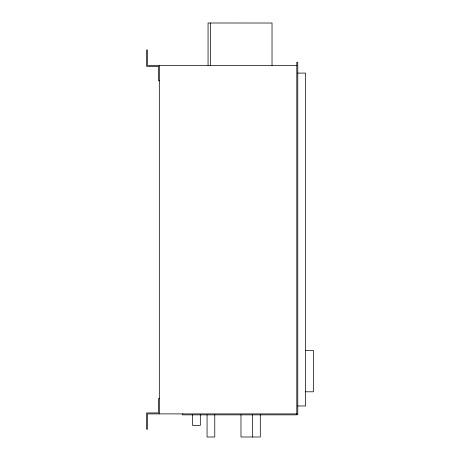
<?xml version="1.0" encoding="UTF-8"?>
<svg xmlns="http://www.w3.org/2000/svg" width="460" height="460" viewBox="0 0 460 460"><rect width="100%" height="100%" fill="white"/><g stroke="black" fill="none" stroke-linecap="round" stroke-linejoin="round"><path stroke-width="0.69" d="M296.798 65.377L147.373 65.377L147.373 49.973L146.625 49.973L146.625 66.343L158.585 66.343L158.585 80.782L159.333 80.782M297.775 73.082L305.572 73.082L305.572 405.967L297.775 405.967M305.572 350.399L313.375 350.399L313.375 391.799L305.572 391.799M159.333 398.492L158.585 398.492L158.585 412.93L146.625 412.93L146.625 429.301L147.373 429.301L147.373 413.897L296.798 413.897M296.798 414.615L297.775 414.615L297.775 62.249L296.798 62.249L296.798 414.857L182.442 414.857L182.442 413.897M272.027 65.377L272.027 23.017L208.064 23L208.064 65.36M260.302 414.857L260.302 437L240.977 437L240.977 414.857M252.528 414.857L252.528 437M214.768 414.857L214.768 437L207.063 437L207.063 414.857M210.49 23.017L210.49 65.377M200.324 414.857L200.324 425.448L192.625 425.448L192.625 414.857M159.333 65.377L159.333 413.897"/></g></svg>
